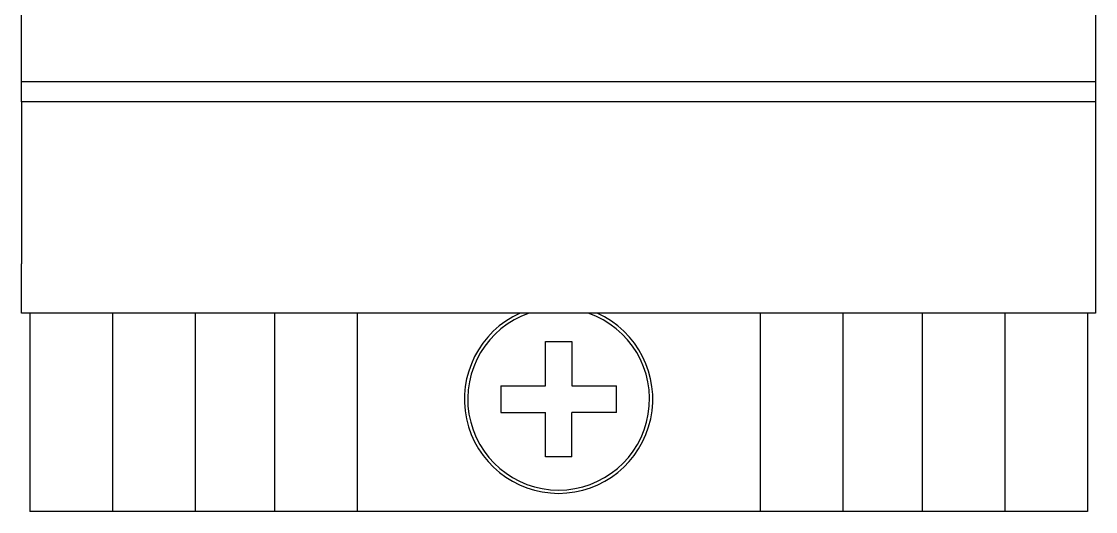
# Model space of a CAD drawing. Header units: inches. Extents: x 0 to 33, y 0 to 130.
# Drawn here: x 0 to 32.5, y 0 to 14.83 of the extents above; entities that cross this region are included whole.
import ezdxf

# ---------------------------------------------------------------- set-up
doc = ezdxf.new("R2010")
doc.units = ezdxf.units.IN
doc.header["$LTSCALE"] = 1.21
doc.header["$MEASUREMENT"] = 0
for name, color, linetype in [('AIOJ784_4_00DXF_CONTINUOUS_LINE', 7, 'CONTINUOUS'), ('MPUJ710_4_01DXF_CONTINUOUS_LINE', 7, 'CONTINUOUS'), ('RTDJ708I_4_0DXF_CONTINUOUS_LINE', 7, 'CONTINUOUS')]:
    doc.layers.add(name, color=color, linetype=linetype)

msp = doc.modelspace()

# ---------------------------------------------------------------- linework, layer by layer
at = {"layer": 'AIOJ784_4_00DXF_CONTINUOUS_LINE', "color": 7, "linetype": 'Continuous'}
for p, q in [((0.253, 6), (0.253, 0)), ((2.753, 6), (2.753, 0)), ((5.253, 6), (5.253, 0)), ((7.653, 6), (7.653, 0)), ((10.153, 6), (10.153, 0)), ((22.353, 6), (22.353, 0)), ((24.853, 6), (24.853, 0)), ((27.253, 6), (27.253, 0)), ((29.753, 6), (29.753, 0)), ((32.253, 6), (32.253, 0)), ((32.253, 0), (0.253, 0))]:
    msp.add_line(p, q, dxfattribs=at)
msp.add_arc((16.253, 3.4), 2.85, 114.1379, 65.8621, dxfattribs=at)
at = {"layer": 'MPUJ710_4_01DXF_CONTINUOUS_LINE', "color": 7, "linetype": 'Continuous'}
for p, q in [((15.853, 5.15), (16.653, 5.15)), ((15.853, 3.8), (15.853, 5.15)), ((16.653, 5.15), (16.653, 3.8)), ((14.503, 3.8), (15.853, 3.8)), ((14.503, 3.8), (14.503, 3)), ((16.653, 3.8), (18.003, 3.8)), ((18.003, 3), (18.003, 3.8)), ((14.503, 3), (15.853, 3)), ((15.853, 1.65), (15.853, 3)), ((18.003, 3), (16.653, 3)), ((16.653, 1.65), (16.653, 3)), ((16.653, 1.65), (15.853, 1.65))]:
    msp.add_line(p, q, dxfattribs=at)
msp.add_arc((16.253, 3.4), 2.75, 108.9635, 71.0365, dxfattribs=at)
at = {"layer": 'RTDJ708I_4_0DXF_CONTINUOUS_LINE', "color": 7, "linetype": 'Continuous'}
for p, q in [((0, 13), (0, 91.8)), ((32.5, 91.8), (32.5, 13)), ((-0.001, 12.4), (0, 13)), ((32.5, 13), (0, 13)), ((32.5, 13), (32.499, 12.4)), ((32.499, 12.4), (-0.001, 12.4)), ((-0.001, 12.4), (-0.001, 7.5)), ((32.499, 12.4), (32.499, 7.5)), ((0, 6), (-0.001, 7.5)), ((32.499, 7.5), (32.5, 6)), ((32.5, 6), (0, 6))]:
    msp.add_line(p, q, dxfattribs=at)

doc.saveas('drawing.dxf')
